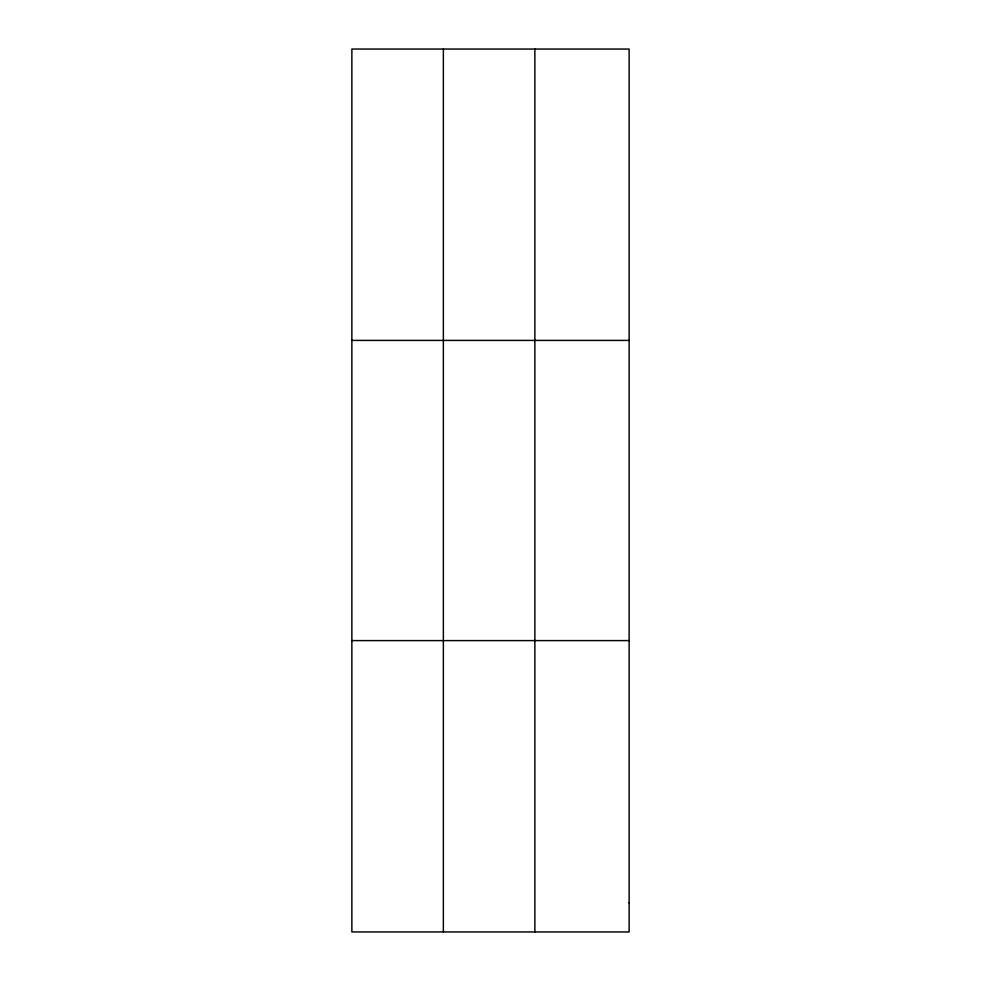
<?xml version="1.0" encoding="UTF-8"?>
<svg xmlns="http://www.w3.org/2000/svg" width="981" height="981" viewBox="0 0 981 981"><rect width="100%" height="100%" fill="white"/><g stroke="black" fill="none" stroke-linecap="round" stroke-linejoin="round"><path stroke-width="1.47" d="M443.363 49.05L443.363 931.95M534.866 49.05L534.866 931.95M351.872 340.407L629.128 340.407M351.872 640.593L629.128 640.593M629.128 902.814L629.128 931.95L351.872 931.95L351.872 49.05L629.128 49.05L629.128 902.814"/></g></svg>
